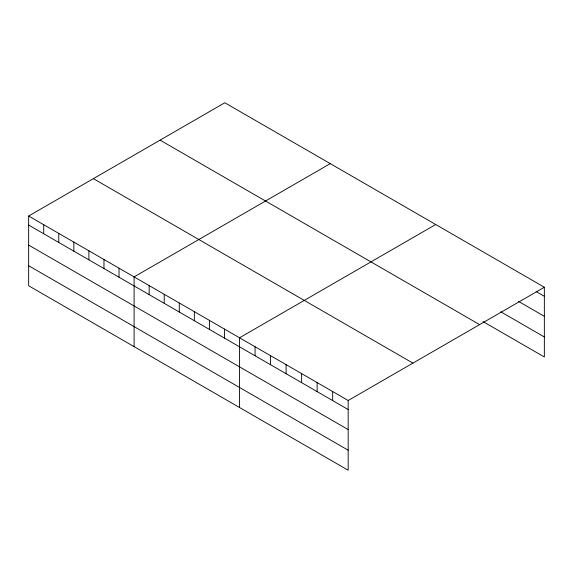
<?xml version="1.0" encoding="UTF-8"?>
<svg xmlns="http://www.w3.org/2000/svg" width="573" height="573" viewBox="0 0 573 573"><rect width="100%" height="100%" fill="white"/><g stroke="black" fill="none" stroke-linecap="round" stroke-linejoin="round"><path stroke-width="0.86" d="M28.65 216.021L348.176 400.498L348.176 470.24L28.65 285.762L28.65 216.021L224.824 102.76L544.35 287.238L544.35 356.979L483.01 321.568M330.263 163.642L134.096 276.895L134.096 346.636M435.709 224.516L239.543 337.776L239.543 407.518M348.176 400.498L544.35 287.238M536.221 291.585L544.35 296.284M518.486 301.377L544.35 316.31M500.745 311.776L544.35 336.953M160.082 140.134L479.615 324.612M93.385 178.647L412.918 363.124M28.65 225.06L348.176 409.537M28.65 245.094L348.176 429.571M28.65 265.729L348.176 450.206M332.662 391.538L332.662 400.577M317.141 382.578L317.141 391.617M301.62 373.617L301.62 382.657M286.099 364.657L286.099 373.696M270.578 355.697L270.578 364.736M255.057 346.737L255.057 355.776M224.473 329.081L224.473 338.12M209.41 320.379L209.41 329.425M194.347 311.683L194.347 320.73M179.285 302.988L179.285 312.027M164.222 294.293L164.222 303.332M149.159 285.59L149.159 294.637M119.034 268.2L119.034 277.239M103.971 259.505L103.971 268.544M88.901 250.809L88.901 259.848M73.838 242.107L73.838 251.153M58.775 233.412L58.775 242.458M43.713 224.716L43.713 233.755"/></g></svg>
